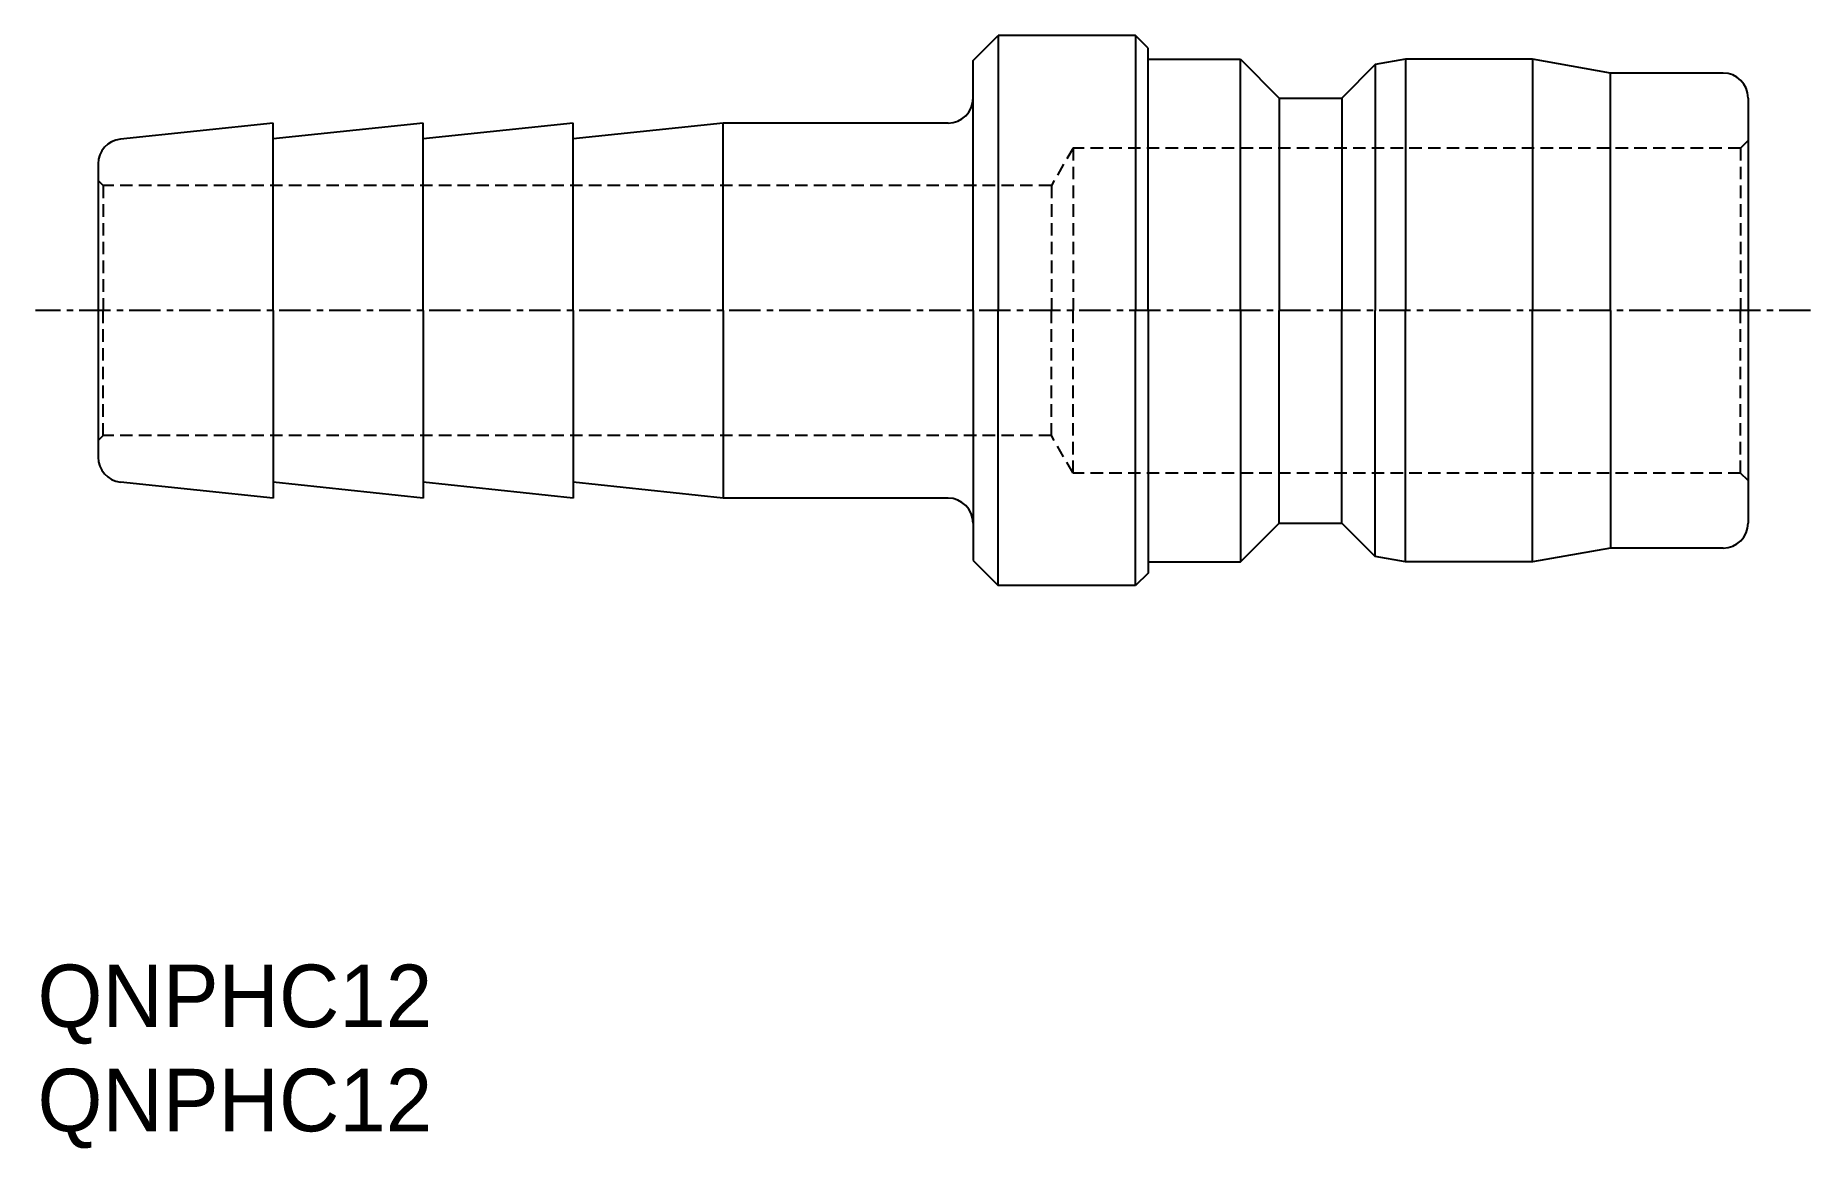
# Model space of a CAD drawing. Extents: x 162.3 to 233.3, y 175.4 to 219.9.
import ezdxf

# ---------------------------------------------------------------- set-up
doc = ezdxf.new("R2010")
doc.units = 0
doc.linetypes.add('CENTER', pattern=[2, 1.25, -0.25, 0.25, -0.25])
doc.linetypes.add('DASHED', pattern=[0.75, 0.5, -0.25])
doc.layers.get('0').update_dxf_attribs({"linetype": 'CONTINUOUS'})
doc.layers.add('CENTER', color=1, linetype='CENTER')

msp = doc.modelspace()

# ---------------------------------------------------------------- linework, layer by layer
for p, q in [((199.836, 218.926), (200.836, 219.926)), ((206.336, 219.926), (200.836, 219.926)), ((200.836, 219.926), (200.836, 208.926)), ((206.836, 219.426), (206.336, 219.926)), ((206.336, 219.926), (206.336, 208.926)), ((206.836, 218.976), (206.836, 219.426)), ((206.836, 208.926), (206.836, 219.426)), ((199.836, 217.426), (199.836, 218.926)), ((199.836, 208.926), (199.836, 218.926)), ((206.836, 218.976), (210.536, 218.976)), ((210.536, 218.976), (212.086, 217.426)), ((210.536, 208.926), (210.536, 218.976)), ((215.922, 218.762), (214.586, 217.426)), ((217.136, 218.976), (215.922, 218.762)), ((215.922, 218.762), (215.922, 208.926)), ((222.217, 218.976), (217.136, 218.976)), ((217.136, 218.976), (217.136, 208.926)), ((225.336, 218.426), (222.217, 218.976)), ((222.217, 218.976), (222.217, 208.926)), ((229.836, 218.426), (225.336, 218.426)), ((225.336, 208.926), (225.336, 218.426)), ((212.086, 217.426), (214.586, 217.426)), ((212.086, 217.426), (212.086, 208.926)), ((214.586, 217.426), (214.586, 208.926)), ((230.836, 217.426), (230.836, 208.926)), ((171.836, 216.426), (165.731, 215.785)), ((177.836, 216.426), (171.836, 215.796)), ((171.836, 215.796), (171.836, 216.426)), ((171.836, 208.926), (171.836, 216.426)), ((183.836, 216.426), (177.836, 215.796)), ((177.836, 215.796), (177.836, 216.426)), ((177.836, 208.926), (177.836, 216.426)), ((189.836, 216.426), (183.836, 215.796)), ((183.836, 215.796), (183.836, 216.426)), ((183.836, 208.926), (183.836, 216.426)), ((198.836, 216.426), (189.836, 216.426)), ((189.836, 208.926), (189.836, 216.426)), ((164.836, 214.79), (164.836, 208.926)), ((164.836, 208.926), (164.836, 203.063)), ((171.836, 208.926), (171.836, 201.426)), ((177.836, 208.926), (177.836, 201.426)), ((183.836, 208.926), (183.836, 201.426)), ((189.836, 208.926), (189.836, 201.426)), ((199.836, 208.926), (199.836, 198.926)), ((200.836, 197.926), (200.836, 208.926)), ((206.336, 197.926), (206.336, 208.926)), ((206.836, 208.926), (206.836, 198.426)), ((210.536, 208.926), (210.536, 198.876)), ((212.086, 200.426), (212.086, 208.926)), ((214.586, 200.426), (214.586, 208.926)), ((215.922, 199.091), (215.922, 208.926)), ((217.136, 198.876), (217.136, 208.926)), ((222.217, 198.876), (222.217, 208.926)), ((225.336, 208.926), (225.336, 199.426)), ((230.836, 208.926), (230.836, 200.426)), ((171.836, 201.426), (165.731, 202.068)), ((177.836, 201.426), (171.836, 202.057)), ((183.836, 201.426), (177.836, 202.057)), ((189.836, 201.426), (183.836, 202.057)), ((198.836, 201.426), (189.836, 201.426)), ((210.536, 198.876), (212.086, 200.426)), ((212.086, 200.426), (214.586, 200.426)), ((215.922, 199.091), (214.586, 200.426)), ((199.836, 198.926), (200.836, 197.926)), ((206.836, 198.876), (210.536, 198.876)), ((217.136, 198.876), (215.922, 199.091)), ((222.217, 198.876), (217.136, 198.876)), ((225.336, 199.426), (222.217, 198.876)), ((229.836, 199.426), (225.336, 199.426)), ((206.836, 198.426), (206.336, 197.926)), ((206.336, 197.926), (200.836, 197.926))]:
    msp.add_line(p, q)
at = {"color": 3, "linetype": 'DASHED'}
for p, q in [((203.836, 215.426), (202.97, 213.926)), ((230.536, 215.426), (203.836, 215.426)), ((203.836, 215.426), (203.836, 208.926)), ((230.836, 215.726), (230.536, 215.426)), ((230.536, 215.426), (230.536, 208.926)), ((164.836, 214.126), (165.036, 213.926)), ((202.97, 213.926), (165.036, 213.926)), ((165.036, 213.926), (165.036, 208.926)), ((202.97, 213.926), (202.97, 208.926)), ((165.036, 203.926), (165.036, 208.926)), ((202.97, 203.926), (202.97, 208.926)), ((203.836, 202.426), (203.836, 208.926)), ((230.536, 202.426), (230.536, 208.926)), ((164.836, 203.726), (165.036, 203.926)), ((202.97, 203.926), (165.036, 203.926)), ((203.836, 202.426), (202.97, 203.926)), ((230.536, 202.426), (203.836, 202.426)), ((230.836, 202.126), (230.536, 202.426))]:
    msp.add_line(p, q, dxfattribs=at)
for centre, start, end in [((229.836, 217.426), 0, 90), ((198.836, 217.426), 270, 0), ((165.836, 214.79), 96, 180), ((165.836, 203.063), 180, 264), ((198.836, 200.426), 0, 90), ((229.836, 200.426), 270, 0)]:
    msp.add_arc(centre, 1, start, end)
at = {"layer": 'CENTER', "color": 1, "linetype": 'CENTER'}
msp.add_line((233.336, 208.926), (162.336, 208.926), dxfattribs=at)

# ---------------------------------------------------------------- texts
for p in [(162.416, 180.268), (162.416, 176.101)]:
    msp.add_text('QNPHC12', height=2.5).set_placement(p)

doc.saveas('drawing.dxf')
